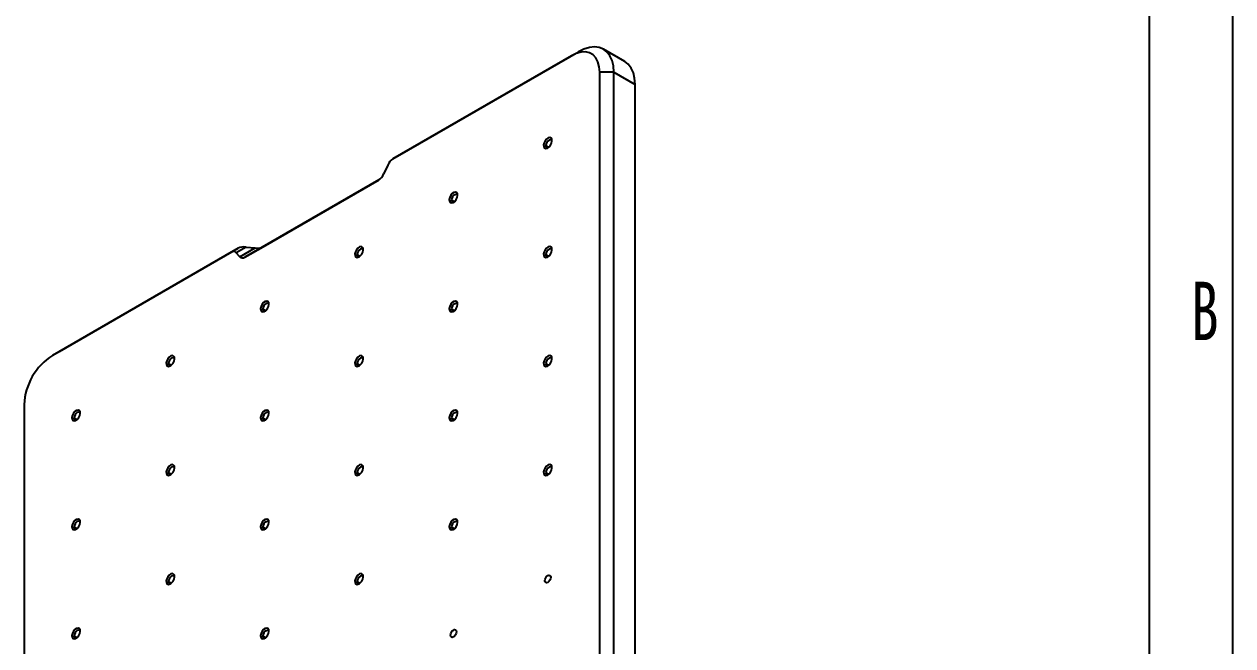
# Model space of a CAD drawing. Header units: millimetres. Extents: x 0 to 303, y 0 to 210.
# Drawn here: x 224.5 to 297, y 110.2 to 147.5 of the extents above; entities that cross this region are included whole.
import ezdxf

# ---------------------------------------------------------------- set-up
doc = ezdxf.new("R2010")
doc.units = ezdxf.units.MM
doc.layers.add('图框', color=7, linetype='Continuous')
doc.styles.add('SLDTEXTSTYLE3', font='TXT', dxfattribs={"width": 0.7})

msp = doc.modelspace()

# ---------------------------------------------------------------- linework, layer by layer
at = {"color": 7, "linetype": 'Continuous', "lineweight": 25}
for p, q in [((247.0521, 139.6329), (257.7658, 145.8178)), ((257.3415, 145.5728), (257.7658, 145.8178)), ((260.5385, 145.2316), (259.2657, 145.9663)), ((257.3415, 145.5728), (246.6278, 139.3879)), ((259.0386, 98.7822), (259.0386, 144.5928)), ((259.8871, 144.5928), (259.0386, 144.5928)), ((259.8871, 98.7822), (259.8871, 144.5928)), ((259.8871, 144.5928), (261.1599, 143.858)), ((261.1599, 98.0474), (261.1599, 143.858)), ((255.8271, 140.1469), (255.6888, 140.1247)), ((255.8192, 140.203), (255.9901, 140.1044)), ((246.6278, 139.3879), (247.0521, 139.6329)), ((246.3278, 139.0118), (246.1005, 138.5094)), ((245.8005, 138.1333), (237.7698, 133.4973)), ((238.867, 134.1309), (245.8109, 138.1395)), ((250.1702, 136.8813), (250.0319, 136.8591)), ((250.1623, 136.9374), (250.3332, 136.8388)), ((237.8425, 134.1135), (237.2425, 133.767)), ((237.7698, 133.4973), (238.867, 134.1309)), ((237.8425, 134.1135), (238.3913, 134.0591)), ((236.9425, 133.7967), (226.2288, 127.6118)), ((226.6531, 127.8568), (237.3668, 134.0417)), ((237.3668, 134.0417), (236.9425, 133.7967)), ((237.4698, 133.527), (237.2425, 133.767)), ((237.4698, 133.527), (238.3913, 134.0591)), ((244.5134, 133.6157), (244.3751, 133.5935)), ((244.5055, 133.6718), (244.6763, 133.5731)), ((255.8271, 133.6146), (255.6888, 133.5924)), ((255.8192, 133.6707), (255.9901, 133.5721)), ((238.8565, 130.35), (238.7182, 130.3278)), ((238.8486, 130.4061), (239.0195, 130.3075)), ((250.1702, 130.349), (250.0319, 130.3268)), ((250.1623, 130.4051), (250.3332, 130.3064)), ((226.6531, 127.8568), (226.2288, 127.6118)), ((233.1997, 127.0844), (233.0614, 127.0622)), ((233.1918, 127.1405), (233.3626, 127.0419)), ((244.5134, 127.0833), (244.3751, 127.0611)), ((244.5055, 127.1394), (244.6763, 127.0408)), ((255.8271, 127.0823), (255.6888, 127.0601)), ((255.8192, 127.1384), (255.9901, 127.0398)), ((224.5318, 124.6725), (224.5318, 78.8618)), ((227.5428, 123.8188), (227.4045, 123.7966)), ((227.5349, 123.8749), (227.7058, 123.7762)), ((238.8565, 123.8177), (238.7182, 123.7955)), ((238.8486, 123.8738), (239.0195, 123.7752)), ((250.1702, 123.8166), (250.0319, 123.7944)), ((250.1623, 123.8728), (250.3332, 123.7741)), ((233.1997, 120.5521), (233.0614, 120.5299)), ((233.1918, 120.6082), (233.3626, 120.5096)), ((244.5134, 120.551), (244.3751, 120.5288)), ((244.5055, 120.6071), (244.6763, 120.5085)), ((255.8271, 120.5499), (255.6888, 120.5278)), ((255.8192, 120.6061), (255.9901, 120.5074)), ((227.5428, 117.2864), (227.4045, 117.2642)), ((227.5349, 117.3426), (227.7058, 117.2439)), ((238.8565, 117.2854), (238.7182, 117.2632)), ((238.8486, 117.3415), (239.0195, 117.2429)), ((250.1702, 117.2843), (250.0319, 117.2621)), ((250.1623, 117.3404), (250.3332, 117.2418)), ((233.1997, 114.0197), (233.0614, 113.9976)), ((233.1918, 114.0759), (233.3626, 113.9772)), ((244.5134, 114.0187), (244.3751, 113.9965)), ((244.5055, 114.0748), (244.6763, 113.9762)), ((227.5428, 110.7541), (227.4045, 110.7319)), ((227.5349, 110.8102), (227.7058, 110.7116)), ((238.8565, 110.753), (238.7182, 110.7309)), ((238.8486, 110.8092), (239.0195, 110.7105))]:
    msp.add_line(p, q, dxfattribs=at)
at = {"color": 7, "linetype": 'Continuous', "lineweight": 25, "flags": 128}
for points in [[(259.0386, 144.5928), (259.0128, 144.9182), (258.9362, 145.204), (258.8112, 145.4414), (258.6416, 145.6233), (258.4324, 145.7441), (258.1901, 145.8001), (257.922, 145.7897), (257.6362, 145.7132), (257.3415, 145.5728)], [(259.8871, 144.5928), (259.861, 144.9609), (259.7833, 145.2899), (259.6559, 145.5714), (259.482, 145.7988), (259.2658, 145.9663), (259.0127, 146.0698), (258.7289, 146.1068), (258.4213, 146.0764), (258.0976, 145.9792), (257.7658, 145.8178)], [(261.1599, 143.858), (261.1338, 144.2262), (261.0561, 144.5551), (260.9287, 144.8367), (260.7548, 145.064), (260.5386, 145.2315), (260.5385, 145.2316)], [(255.6888, 140.1247), (255.735, 140.0525), (255.8105, 140.025), (255.9038, 140.0466), (256.0006, 140.114), (256.0863, 140.2168), (256.1478, 140.3395), (256.1757, 140.4633), (256.1658, 140.5695), (256.1196, 140.6417), (256.0441, 140.6692), (255.9509, 140.6476), (255.854, 140.5802), (255.7683, 140.4774), (255.7068, 140.3547), (255.6789, 140.2309), (255.6888, 140.1247)], [(256.1739, 140.4452), (256.1661, 140.4738), (256.1292, 140.5224), (256.0716, 140.537), (256.0025, 140.5153), (255.9327, 140.4608), (255.8732, 140.382), (255.8332, 140.2914), (255.8192, 140.203)], [(255.8271, 140.1469), (255.8609, 140.0945), (255.9163, 140.0754), (255.9657, 140.0845)], [(250.0319, 136.8591), (250.0782, 136.7868), (250.1536, 136.7594), (250.2469, 136.781), (250.3438, 136.8483), (250.4295, 136.9512), (250.491, 137.0739), (250.5189, 137.1977), (250.509, 137.3038), (250.4628, 137.3761), (250.3873, 137.4035), (250.294, 137.3819), (250.1971, 137.3146), (250.1114, 137.2117), (250.05, 137.0891), (250.022, 136.9652), (250.0319, 136.8591)], [(250.517, 137.1796), (250.5092, 137.2082), (250.4723, 137.2567), (250.4148, 137.2713), (250.3457, 137.2497), (250.2759, 137.1952), (250.2163, 137.1164), (250.1764, 137.0257), (250.1623, 136.9374)], [(250.1702, 136.8813), (250.2041, 136.8289), (250.2595, 136.8098), (250.3088, 136.8189)], [(244.3751, 133.5935), (244.4213, 133.5212), (244.4968, 133.4938), (244.5901, 133.5154), (244.6869, 133.5827), (244.7726, 133.6856), (244.8341, 133.8082), (244.862, 133.9321), (244.8521, 134.0382), (244.8059, 134.1105), (244.7304, 134.1379), (244.6372, 134.1163), (244.5403, 134.0489), (244.4546, 133.9461), (244.3931, 133.8234), (244.3652, 133.6996), (244.3751, 133.5935)], [(255.6888, 133.5924), (255.735, 133.5201), (255.8105, 133.4927), (255.9038, 133.5143), (256.0006, 133.5817), (256.0863, 133.6845), (256.1478, 133.8072), (256.1757, 133.931), (256.1658, 134.0371), (256.1196, 134.1094), (256.0441, 134.1368), (255.9509, 134.1152), (255.854, 134.0479), (255.7683, 133.945), (255.7068, 133.8224), (255.6789, 133.6985), (255.6888, 133.5924)], [(244.8602, 133.9139), (244.8524, 133.9426), (244.8155, 133.9911), (244.7579, 134.0057), (244.6888, 133.984), (244.619, 133.9296), (244.5595, 133.8508), (244.5195, 133.7601), (244.5055, 133.6718)], [(244.5134, 133.6157), (244.5472, 133.5633), (244.6026, 133.5442), (244.652, 133.5532)], [(256.1739, 133.9129), (256.1661, 133.9415), (256.1292, 133.99), (256.0716, 134.0046), (256.0025, 133.983), (255.9327, 133.9285), (255.8732, 133.8497), (255.8332, 133.759), (255.8192, 133.6707)], [(255.8271, 133.6146), (255.8609, 133.5622), (255.9163, 133.5431), (255.9657, 133.5522)], [(238.7182, 130.3278), (238.7644, 130.2556), (238.8399, 130.2281), (238.9332, 130.2497), (239.0301, 130.3171), (239.1158, 130.4199), (239.1773, 130.5426), (239.2052, 130.6664), (239.1953, 130.7726), (239.1491, 130.8448), (239.0736, 130.8723), (238.9803, 130.8507), (238.8834, 130.7833), (238.7977, 130.6805), (238.7362, 130.5578), (238.7083, 130.434), (238.7182, 130.3278)], [(239.2033, 130.6483), (239.1955, 130.6769), (239.1586, 130.7255), (239.1011, 130.7401), (239.032, 130.7184), (238.9622, 130.6639), (238.9026, 130.5852), (238.8627, 130.4945), (238.8486, 130.4061)], [(250.0319, 130.3268), (250.0782, 130.2545), (250.1536, 130.2271), (250.2469, 130.2487), (250.3438, 130.316), (250.4295, 130.4189), (250.491, 130.5415), (250.5189, 130.6654), (250.509, 130.7715), (250.4628, 130.8438), (250.3873, 130.8712), (250.294, 130.8496), (250.1971, 130.7822), (250.1114, 130.6794), (250.05, 130.5567), (250.022, 130.4329), (250.0319, 130.3268)], [(250.517, 130.6472), (250.5092, 130.6759), (250.4723, 130.7244), (250.4148, 130.739), (250.3457, 130.7174), (250.2759, 130.6629), (250.2163, 130.5841), (250.1764, 130.4934), (250.1623, 130.4051)], [(238.8565, 130.35), (238.8904, 130.2976), (238.9457, 130.2785), (238.9951, 130.2876)], [(250.1702, 130.349), (250.2041, 130.2966), (250.2595, 130.2775), (250.3088, 130.2865)], [(233.0614, 127.0622), (233.1076, 126.9899), (233.1831, 126.9625), (233.2764, 126.9841), (233.3732, 127.0515), (233.4589, 127.1543), (233.5204, 127.277), (233.5483, 127.4008), (233.5384, 127.5069), (233.4922, 127.5792), (233.4167, 127.6066), (233.3234, 127.585), (233.2266, 127.5177), (233.1409, 127.4148), (233.0794, 127.2922), (233.0515, 127.1683), (233.0614, 127.0622)], [(244.3751, 127.0611), (244.4213, 126.9889), (244.4968, 126.9614), (244.5901, 126.983), (244.6869, 127.0504), (244.7726, 127.1532), (244.8341, 127.2759), (244.862, 127.3997), (244.8521, 127.5059), (244.8059, 127.5781), (244.7304, 127.6056), (244.6372, 127.584), (244.5403, 127.5166), (244.4546, 127.4138), (244.3931, 127.2911), (244.3652, 127.1673), (244.3751, 127.0611)], [(255.6888, 127.0601), (255.735, 126.9878), (255.8105, 126.9604), (255.9038, 126.982), (256.0006, 127.0493), (256.0863, 127.1522), (256.1478, 127.2748), (256.1757, 127.3987), (256.1658, 127.5048), (256.1196, 127.5771), (256.0441, 127.6045), (255.9509, 127.5829), (255.854, 127.5156), (255.7683, 127.4127), (255.7068, 127.29), (255.6789, 127.1662), (255.6888, 127.0601)], [(233.5465, 127.3827), (233.5387, 127.4113), (233.5017, 127.4598), (233.4442, 127.4744), (233.3751, 127.4528), (233.3053, 127.3983), (233.2458, 127.3195), (233.2058, 127.2288), (233.1918, 127.1405)], [(233.1997, 127.0844), (233.2335, 127.032), (233.2889, 127.0129), (233.3382, 127.022)], [(244.8602, 127.3816), (244.8524, 127.4102), (244.8155, 127.4588), (244.7579, 127.4734), (244.6888, 127.4517), (244.619, 127.3972), (244.5595, 127.3185), (244.5195, 127.2278), (244.5055, 127.1394)], [(244.5134, 127.0833), (244.5472, 127.0309), (244.6026, 127.0118), (244.652, 127.0209)], [(256.1739, 127.3806), (256.1661, 127.4092), (256.1292, 127.4577), (256.0716, 127.4723), (256.0025, 127.4507), (255.9327, 127.3962), (255.8732, 127.3174), (255.8332, 127.2267), (255.8192, 127.1384)], [(255.8271, 127.0823), (255.8609, 127.0299), (255.9163, 127.0108), (255.9657, 127.0198)], [(227.4045, 123.7966), (227.4507, 123.7243), (227.5262, 123.6969), (227.6195, 123.7185), (227.7164, 123.7858), (227.8021, 123.8887), (227.8636, 124.0113), (227.8915, 124.1352), (227.8816, 124.2413), (227.8354, 124.3136), (227.7599, 124.341), (227.6666, 124.3194), (227.5697, 124.252), (227.484, 124.1492), (227.4225, 124.0265), (227.3946, 123.9027), (227.4045, 123.7966)], [(227.8896, 124.117), (227.8818, 124.1457), (227.8449, 124.1942), (227.7874, 124.2088), (227.7183, 124.1871), (227.6485, 124.1327), (227.5889, 124.0539), (227.549, 123.9632), (227.5349, 123.8749)], [(238.7182, 123.7955), (238.7644, 123.7232), (238.8399, 123.6958), (238.9332, 123.7174), (239.0301, 123.7848), (239.1158, 123.8876), (239.1773, 124.0103), (239.2052, 124.1341), (239.1953, 124.2402), (239.1491, 124.3125), (239.0736, 124.3399), (238.9803, 124.3183), (238.8834, 124.251), (238.7977, 124.1481), (238.7362, 124.0255), (238.7083, 123.9016), (238.7182, 123.7955)], [(239.2033, 124.116), (239.1955, 124.1446), (239.1586, 124.1932), (239.1011, 124.2077), (239.032, 124.1861), (238.9622, 124.1316), (238.9026, 124.0528), (238.8627, 123.9621), (238.8486, 123.8738)], [(250.0319, 123.7944), (250.0782, 123.7222), (250.1536, 123.6947), (250.2469, 123.7163), (250.3438, 123.7837), (250.4295, 123.8865), (250.491, 124.0092), (250.5189, 124.133), (250.509, 124.2392), (250.4628, 124.3115), (250.3873, 124.3389), (250.294, 124.3173), (250.1971, 124.2499), (250.1114, 124.1471), (250.05, 124.0244), (250.022, 123.9006), (250.0319, 123.7944)], [(250.517, 124.1149), (250.5092, 124.1436), (250.4723, 124.1921), (250.4148, 124.2067), (250.3457, 124.185), (250.2759, 124.1305), (250.2163, 124.0518), (250.1764, 123.9611), (250.1623, 123.8728)], [(227.5428, 123.8188), (227.5767, 123.7664), (227.632, 123.7473), (227.6814, 123.7563)], [(238.8565, 123.8177), (238.8904, 123.7653), (238.9457, 123.7462), (238.9951, 123.7553)], [(250.1702, 123.8166), (250.2041, 123.7643), (250.2595, 123.7451), (250.3088, 123.7542)], [(233.0614, 120.5299), (233.1076, 120.4576), (233.1831, 120.4302), (233.2764, 120.4518), (233.3732, 120.5191), (233.4589, 120.622), (233.5204, 120.7446), (233.5483, 120.8685), (233.5384, 120.9746), (233.4922, 121.0469), (233.4167, 121.0743), (233.3234, 121.0527), (233.2266, 120.9854), (233.1409, 120.8825), (233.0794, 120.7598), (233.0515, 120.636), (233.0614, 120.5299)], [(244.3751, 120.5288), (244.4213, 120.4565), (244.4968, 120.4291), (244.5901, 120.4507), (244.6869, 120.5181), (244.7726, 120.6209), (244.8341, 120.7436), (244.862, 120.8674), (244.8521, 120.9735), (244.8059, 121.0458), (244.7304, 121.0732), (244.6372, 121.0516), (244.5403, 120.9843), (244.4546, 120.8815), (244.3931, 120.7588), (244.3652, 120.6349), (244.3751, 120.5288)], [(255.6888, 120.5278), (255.735, 120.4555), (255.8105, 120.428), (255.9038, 120.4497), (256.0006, 120.517), (256.0863, 120.6198), (256.1478, 120.7425), (256.1757, 120.8663), (256.1658, 120.9725), (256.1196, 121.0448), (256.0441, 121.0722), (255.9509, 121.0506), (255.854, 120.9832), (255.7683, 120.8804), (255.7068, 120.7577), (255.6789, 120.6339), (255.6888, 120.5278)], [(233.5465, 120.8503), (233.5387, 120.879), (233.5017, 120.9275), (233.4442, 120.9421), (233.3751, 120.9205), (233.3053, 120.866), (233.2458, 120.7872), (233.2058, 120.6965), (233.1918, 120.6082)], [(233.1997, 120.5521), (233.2335, 120.4997), (233.2889, 120.4806), (233.3382, 120.4896)], [(244.8602, 120.8493), (244.8524, 120.8779), (244.8155, 120.9265), (244.7579, 120.941), (244.6888, 120.9194), (244.619, 120.8649), (244.5595, 120.7861), (244.5195, 120.6955), (244.5055, 120.6071)], [(244.5134, 120.551), (244.5472, 120.4986), (244.6026, 120.4795), (244.652, 120.4886)], [(256.1739, 120.8482), (256.1661, 120.8769), (256.1292, 120.9254), (256.0716, 120.94), (256.0025, 120.9183), (255.9327, 120.8638), (255.8732, 120.7851), (255.8332, 120.6944), (255.8192, 120.6061)], [(255.8271, 120.5499), (255.8609, 120.4976), (255.9163, 120.4784), (255.9657, 120.4875)], [(227.4045, 117.2642), (227.4507, 117.192), (227.5262, 117.1645), (227.6195, 117.1861), (227.7164, 117.2535), (227.8021, 117.3563), (227.8636, 117.479), (227.8915, 117.6028), (227.8816, 117.709), (227.8354, 117.7812), (227.7599, 117.8087), (227.6666, 117.7871), (227.5697, 117.7197), (227.484, 117.6169), (227.4225, 117.4942), (227.3946, 117.3704), (227.4045, 117.2642)], [(227.8896, 117.5847), (227.8818, 117.6133), (227.8449, 117.6619), (227.7874, 117.6765), (227.7183, 117.6548), (227.6485, 117.6003), (227.5889, 117.5216), (227.549, 117.4309), (227.5349, 117.3426)], [(238.7182, 117.2632), (238.7644, 117.1909), (238.8399, 117.1635), (238.9332, 117.1851), (239.0301, 117.2524), (239.1158, 117.3553), (239.1773, 117.4779), (239.2052, 117.6018), (239.1953, 117.7079), (239.1491, 117.7802), (239.0736, 117.8076), (238.9803, 117.786), (238.8834, 117.7187), (238.7977, 117.6158), (238.7362, 117.4931), (238.7083, 117.3693), (238.7182, 117.2632)], [(239.2033, 117.5837), (239.1955, 117.6123), (239.1586, 117.6608), (239.1011, 117.6754), (239.032, 117.6538), (238.9622, 117.5993), (238.9026, 117.5205), (238.8627, 117.4298), (238.8486, 117.3415)], [(250.0319, 117.2621), (250.0782, 117.1898), (250.1536, 117.1624), (250.2469, 117.184), (250.3438, 117.2514), (250.4295, 117.3542), (250.491, 117.4769), (250.5189, 117.6007), (250.509, 117.7068), (250.4628, 117.7791), (250.3873, 117.8066), (250.294, 117.7849), (250.1971, 117.7176), (250.1114, 117.6148), (250.05, 117.4921), (250.022, 117.3683), (250.0319, 117.2621)], [(250.517, 117.5826), (250.5092, 117.6112), (250.4723, 117.6598), (250.4148, 117.6744), (250.3457, 117.6527), (250.2759, 117.5982), (250.2163, 117.5194), (250.1764, 117.4288), (250.1623, 117.3404)], [(227.5428, 117.2864), (227.5767, 117.234), (227.632, 117.2149), (227.6814, 117.224)], [(238.8565, 117.2854), (238.8904, 117.233), (238.9457, 117.2139), (238.9951, 117.2229)], [(250.1702, 117.2843), (250.2041, 117.2319), (250.2595, 117.2128), (250.3088, 117.2219)], [(233.0614, 113.9976), (233.1076, 113.9253), (233.1831, 113.8978), (233.2764, 113.9194), (233.3732, 113.9868), (233.4589, 114.0896), (233.5204, 114.2123), (233.5483, 114.3361), (233.5384, 114.4423), (233.4922, 114.5146), (233.4167, 114.542), (233.3234, 114.5204), (233.2266, 114.453), (233.1409, 114.3502), (233.0794, 114.2275), (233.0515, 114.1037), (233.0614, 113.9976)], [(244.3751, 113.9965), (244.4213, 113.9242), (244.4968, 113.8968), (244.5901, 113.9184), (244.6869, 113.9857), (244.7726, 114.0886), (244.8341, 114.2112), (244.862, 114.3351), (244.8521, 114.4412), (244.8059, 114.5135), (244.7304, 114.5409), (244.6372, 114.5193), (244.5403, 114.452), (244.4546, 114.3491), (244.3931, 114.2265), (244.3652, 114.1026), (244.3751, 113.9965)], [(233.5465, 114.318), (233.5387, 114.3467), (233.5017, 114.3952), (233.4442, 114.4098), (233.3751, 114.3881), (233.3053, 114.3336), (233.2458, 114.2549), (233.2058, 114.1642), (233.1918, 114.0759)], [(233.1997, 114.0197), (233.2335, 113.9674), (233.2889, 113.9482), (233.3382, 113.9573)], [(244.8602, 114.317), (244.8524, 114.3456), (244.8155, 114.3941), (244.7579, 114.4087), (244.6888, 114.3871), (244.619, 114.3326), (244.5595, 114.2538), (244.5195, 114.1631), (244.5055, 114.0748)], [(244.5134, 114.0187), (244.5472, 113.9663), (244.6026, 113.9472), (244.652, 113.9563)], [(256.1061, 114.321), (256.0925, 114.2341), (256.0538, 114.1448), (255.9958, 114.0665), (255.9273, 114.0113), (255.8589, 113.9875), (255.8009, 113.9988), (255.7621, 114.0434), (255.7485, 114.1146), (255.7621, 114.2014), (255.8009, 114.2908), (255.8589, 114.3691), (255.9273, 114.4243), (255.9958, 114.4481), (256.0538, 114.4368), (256.0925, 114.3922), (256.1061, 114.321)], [(227.4045, 110.7319), (227.4507, 110.6596), (227.5262, 110.6322), (227.6195, 110.6538), (227.7164, 110.7212), (227.8021, 110.824), (227.8636, 110.9467), (227.8915, 111.0705), (227.8816, 111.1766), (227.8354, 111.2489), (227.7599, 111.2763), (227.6666, 111.2547), (227.5697, 111.1874), (227.484, 111.0846), (227.4225, 110.9619), (227.3946, 110.8381), (227.4045, 110.7319)], [(227.8896, 111.0524), (227.8818, 111.081), (227.8449, 111.1296), (227.7874, 111.1441), (227.7183, 111.1225), (227.6485, 111.068), (227.5889, 110.9892), (227.549, 110.8986), (227.5349, 110.8102)], [(238.7182, 110.7309), (238.7644, 110.6586), (238.8399, 110.6311), (238.9332, 110.6528), (239.0301, 110.7201), (239.1158, 110.8229), (239.1773, 110.9456), (239.2052, 111.0694), (239.1953, 111.1756), (239.1491, 111.2479), (239.0736, 111.2753), (238.9803, 111.2537), (238.8834, 111.1863), (238.7977, 111.0835), (238.7362, 110.9608), (238.7083, 110.837), (238.7182, 110.7309)], [(239.2033, 111.0513), (239.1955, 111.08), (239.1586, 111.1285), (239.1011, 111.1431), (239.032, 111.1214), (238.9622, 111.0669), (238.9026, 110.9882), (238.8627, 110.8975), (238.8486, 110.8092)], [(250.4493, 111.0554), (250.4357, 110.9685), (250.3969, 110.8791), (250.3389, 110.8009), (250.2705, 110.7457), (250.202, 110.7219), (250.144, 110.7331), (250.1052, 110.7778), (250.0916, 110.8489), (250.1052, 110.9358), (250.144, 111.0252), (250.202, 111.1034), (250.2705, 111.1587), (250.3389, 111.1824), (250.3969, 111.1712), (250.4357, 111.1266), (250.4493, 111.0554)], [(227.5428, 110.7541), (227.5767, 110.7017), (227.632, 110.6826), (227.6814, 110.6917)], [(238.8565, 110.753), (238.8904, 110.7007), (238.9457, 110.6815), (238.9951, 110.6906)]]:
    msp.add_lwpolyline(points, dxfattribs=at)
at = {"color": 7, "linetype": 'Continuous', "lineweight": 25}
for centre, radius, start, end in [((256.0069, 140.2008), 0.1877, 179.322394, 196.689974), ((250.35, 136.9352), 0.1877, 179.322394, 196.689974), ((244.6931, 133.6696), 0.1877, 179.322394, 196.689974), ((256.0069, 133.6685), 0.1877, 179.322394, 196.689974), ((239.0363, 130.4039), 0.1877, 179.322394, 196.689974), ((250.35, 130.4029), 0.1877, 179.322394, 196.689974), ((228.2007, 124.5138), 3.6724, 122.476398, 177.523602), ((233.3794, 127.1383), 0.1877, 179.322394, 196.689974), ((244.6931, 127.1372), 0.1877, 179.322394, 196.689974), ((256.0069, 127.1362), 0.1877, 179.322394, 196.689974), ((227.7226, 123.8727), 0.1877, 179.322394, 196.689974), ((239.0363, 123.8716), 0.1877, 179.322394, 196.689974), ((250.35, 123.8705), 0.1877, 179.322394, 196.689974), ((233.3794, 120.606), 0.1877, 179.322394, 196.689974), ((244.6931, 120.6049), 0.1877, 179.322394, 196.689974), ((256.0069, 120.6038), 0.1877, 179.322394, 196.689974), ((227.7226, 117.3403), 0.1877, 179.322394, 196.689974), ((239.0363, 117.3393), 0.1877, 179.322394, 196.689974), ((250.35, 117.3382), 0.1877, 179.322394, 196.689974), ((233.3794, 114.0736), 0.1877, 179.322394, 196.689974), ((244.6931, 114.0726), 0.1877, 179.322394, 196.689974), ((227.7226, 110.808), 0.1877, 179.322394, 196.689974), ((239.0363, 110.8069), 0.1877, 179.322394, 196.689974)]:
    msp.add_arc(centre, radius, start, end, dxfattribs=at)
for centre, major_axis, ratio, start_param, end_param in [((246.6278, 138.6951), (0.195, 0.7279), 0.5176393, 0.4775788, 1.2629711), ((245.8005, 138.8261), (0.195, 0.7279), 0.5176393, 3.6191714, 4.4045638), ((237.9668, 133.6954), (0.7279, -0.195), 0.5175907, 1.8785066, 2.6638989), ((238.267, 134.4772), (0.7279, -0.195), 0.5175907, 5.0200992, 5.8054916), ((236.9425, 133.1039), (0.195, 0.7279), 0.5176341, 5.975371, 6.7607633), ((237.7698, 134.1901), (0.195, 0.7279), 0.5176341, 2.8337783, 3.6191707)]:
    msp.add_ellipse(centre, major_axis=major_axis, ratio=ratio, start_param=start_param, end_param=end_param, dxfattribs=at)
at = {"layer": '图框'}
msp.add_line((297, 0), (297, 210), dxfattribs=at)
at = {"layer": '图框', "linetype": 'Continuous', "lineweight": 25}
msp.add_line((292, 5), (292, 205), dxfattribs=at)

# ---------------------------------------------------------------- texts
at = {"layer": '图框', "insert": (295.3203, 132.0317), "char_height": 3.5, "attachment_point": 2, "style": 'SLDTEXTSTYLE3'}
msp.add_mtext('B', dxfattribs=at)

doc.saveas('drawing.dxf')
